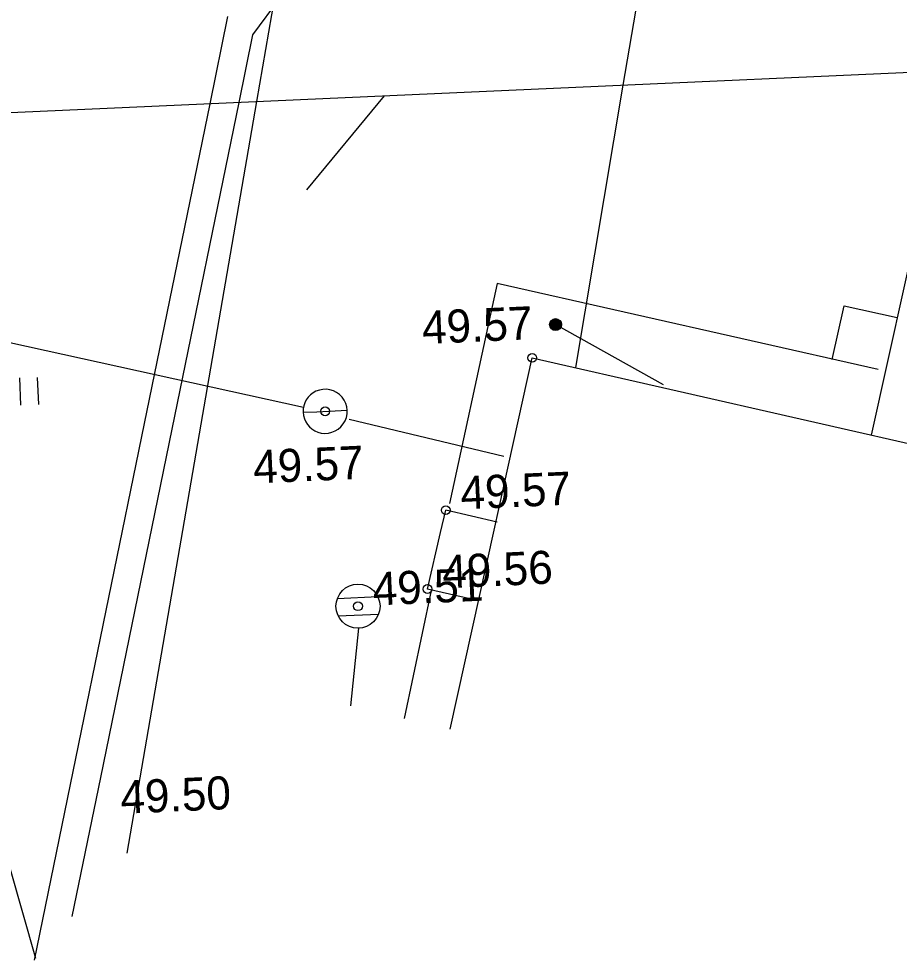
# Model space of a CAD drawing. Extents: x 641382 to 641746, y 6455043 to 6455939.
# Drawn here: x 641611.36 to 641631.32, y 6455702.26 to 6455723.6 of the extents above; entities that cross this region are included whole.
import ezdxf

# ---------------------------------------------------------------- set-up
doc = ezdxf.new("R2010")
doc.units = 0
for name, color, linetype in [('KRUNDIPIIR', 7, 'Continuous'), ('Level 1', 7, 'Continuous'), ('Level 11', 7, 'Continuous'), ('Level 12', 7, 'Continuous'), ('Level 13', 7, 'Continuous'), ('Level 15', 7, 'Continuous'), ('Level 18', 7, 'Continuous'), ('Level 20', 7, 'Continuous'), ('Level 21', 7, 'Continuous'), ('Level 22', 7, 'Continuous'), ('Level 23', 7, 'Continuous'), ('Level 25', 7, 'Continuous'), ('Level 26', 7, 'Continuous'), ('Level 28', 7, 'Continuous'), ('Level 30', 7, 'Continuous'), ('Level 35', 7, 'Continuous'), ('Level 36', 7, 'Continuous'), ('Level 46', 7, 'Continuous'), ('Level 5', 7, 'Continuous'), ('Level 54', 7, 'Continuous'), ('Level 6', 7, 'Continuous'), ('Level 63', 7, 'Continuous'), ('Level 9', 7, 'Continuous'), ('SIDEPOST', 7, 'Continuous'), ('VEEPIIR', 7, 'Continuous')]:
    doc.layers.add(name, color=color, linetype=linetype)

# ---------------------------------------------------------------- blocks, each defined once
blk = doc.blocks.new('KSNOO0')
at = {"layer": 'Level 30'}
blk.add_line((200, 0), (3000, 0), dxfattribs=at)
for radius in [136, 121, 107, 90.2, 74.9, 61.6, 46.8, 34.3, 20.9, 11.2]:
    blk.add_circle((3000, 0), radius, dxfattribs=at)
blk = doc.blocks.new('KHEIN6')
at = {"layer": 'Level 15'}
for p, q in [((0, 620.11), (0, 0)), ((405.61, 608.83), (405.61, 0))]:
    blk.add_line(p, q, dxfattribs=at)
blk = doc.blocks.new('PUNKT9')
at = {"layer": 'Level 12'}
blk.add_circle((0, 0), 100, dxfattribs=at)
blk = doc.blocks.new('VRESK2')
at = {"layer": 'Level 23'}
for p, q in [((-458, 200), (458, 200)), ((-458, -200), (458, -200))]:
    blk.add_line(p, q, dxfattribs=at)
blk.add_circle((0, 0), 500, dxfattribs=at)
blk = doc.blocks.new('KSNOO1')
at = {"layer": 'VEEPIIR'}
blk.add_line((200, 0), (3000, 0), dxfattribs=at)
for radius in [136, 121, 107, 90.2, 74.9, 61.6, 46.8, 34.3, 20.9, 11.2]:
    blk.add_circle((3000, 0), radius, dxfattribs=at)
blk = doc.blocks.new('KHEIN7')
at = {"layer": 'Level 13'}
for p, q in [((0, 620.11), (0, 0)), ((405.61, 608.83), (405.61, 0))]:
    blk.add_line(p, q, dxfattribs=at)
blk = doc.blocks.new('PUNK10')
at = {"layer": 'KRUNDIPIIR'}
blk.add_circle((0, 0), 100, dxfattribs=at)
blk = doc.blocks.new('VRESK3')
at = {"layer": 'SIDEPOST'}
for p, q in [((-458, 200), (458, 200)), ((-458, -200), (458, -200))]:
    blk.add_line(p, q, dxfattribs=at)
blk.add_circle((0, 0), 500, dxfattribs=at)

msp = doc.modelspace()

# ---------------------------------------------------------------- linework, layer by layer
at = {"layer": 'Level 1'}
for p, q in [((641623, 6455715.914), (641623, 6455715.914)), ((641623, 6455715.914), (641623, 6455715.914)), ((641622.136, 6455712.005), (641622.25, 6455712.523)), ((641622.136, 6455712.005), (641622.25, 6455712.523)), ((641621.139, 6455707.497), (641622.136, 6455712.005)), ((641621.139, 6455707.497), (641622.136, 6455712.005))]:
    msp.add_line(p, q, dxfattribs=at)
msp.add_lwpolyline([(641622.25, 6455712.523), (641623, 6455715.914), (641635.485, 6455713.071)], dxfattribs=at)
msp.add_lwpolyline([(641622.25, 6455712.523), (641623, 6455715.914), (641635.485, 6455713.071)], dxfattribs=at)
at = {"layer": 'Level 18'}
for p, q in [((641632.257, 6455721.272), (641630.685, 6455714.164)), ((641632.257, 6455721.272), (641630.685, 6455714.164)), ((641622.054, 6455716.9), (641621.126, 6455712.611)), ((641622.054, 6455716.9), (641621.126, 6455712.611)), ((641629.8, 6455715.876), (641630.069, 6455717.095)), ((641629.8, 6455715.876), (641630.069, 6455717.095)), ((641630.069, 6455717.095), (641631.274, 6455716.828)), ((641630.069, 6455717.095), (641631.274, 6455716.828)), ((641620.921, 6455711.951), (641621.039, 6455712.46)), ((641620.921, 6455711.951), (641621.039, 6455712.46)), ((641621.039, 6455712.46), (641621.039, 6455712.46)), ((641622.201, 6455712.19), (641621.039, 6455712.46)), ((641621.039, 6455712.46), (641621.039, 6455712.46)), ((641622.201, 6455712.19), (641621.039, 6455712.46)), ((641620.624, 6455710.673), (641620.921, 6455711.951)), ((641620.624, 6455710.673), (641620.921, 6455711.951)), ((641620.711, 6455710.641), (641620.098, 6455707.74)), ((641620.711, 6455710.641), (641620.098, 6455707.74)), ((641620.624, 6455710.673), (641620.624, 6455710.673)), ((641621.787, 6455710.403), (641620.624, 6455710.673)), ((641620.624, 6455710.673), (641620.624, 6455710.673)), ((641621.787, 6455710.403), (641620.624, 6455710.673))]:
    msp.add_line(p, q, dxfattribs=at)
msp.add_lwpolyline([(641630.843, 6455715.646), (641622.204, 6455717.595), (641622.054, 6455716.9)], dxfattribs=at)
msp.add_lwpolyline([(641630.843, 6455715.646), (641622.204, 6455717.595), (641622.054, 6455716.9)], dxfattribs=at)
at = {"layer": 'Level 21'}
for p, q in [((641617.805, 6455714.679), (641618.115, 6455714.693)), ((641617.805, 6455714.679), (641618.115, 6455714.693)), ((641618.115, 6455714.693), (641618.803, 6455714.724)), ((641618.115, 6455714.693), (641618.803, 6455714.724))]:
    msp.add_line(p, q, dxfattribs=at)
for start, end in [(250.3208, 114.8098), (250.3208, 114.8098), (114.8098, 250.3208), (114.8098, 250.3208)]:
    msp.add_arc((641618.304, 6455714.701), 0.5, start, end, dxfattribs=at)
at = {"layer": 'Level 22'}
msp.add_line((641618.304, 6455714.701), (641618.304, 6455714.701), dxfattribs=at)
msp.add_line((641618.304, 6455714.701), (641618.304, 6455714.701), dxfattribs=at)
at = {"layer": 'Level 23'}
msp.add_line((641619.048, 6455710.283), (641619.048, 6455710.283), dxfattribs=at)
msp.add_line((641619.048, 6455710.283), (641619.048, 6455710.283), dxfattribs=at)
at = {"layer": 'Level 25'}
msp.add_line((641618.852, 6455714.525), (641622.353, 6455713.683), dxfattribs=at)
msp.add_line((641618.852, 6455714.525), (641622.353, 6455713.683), dxfattribs=at)
msp.add_lwpolyline([(641617.81, 6455714.785), (641603.149, 6455718.011), (641547.719, 6455716.432)], dxfattribs=at)
msp.add_lwpolyline([(641617.81, 6455714.785), (641603.149, 6455718.011), (641547.719, 6455716.432)], dxfattribs=at)
at = {"layer": 'Level 26'}
for p, q in [((641625.447, 6455724.41), (641625.056, 6455722.092)), ((641625.056, 6455722.092), (641623.978, 6455715.691)), ((641625.056, 6455722.092), (641623.978, 6455715.691))]:
    msp.add_line(p, q, dxfattribs=at)
at = {"layer": 'Level 35'}
for p, q in [((641616.757, 6455721.72), (641617.664, 6455726.967)), ((641613.812, 6455704.69), (641616.757, 6455721.72)), ((641613.812, 6455704.69), (641616.757, 6455721.72)), ((641618.889, 6455708.024), (641619.071, 6455709.784)), ((641618.889, 6455708.024), (641619.071, 6455709.784))]:
    msp.add_line(p, q, dxfattribs=at)
at = {"layer": 'Level 36'}
for p, q in [((641616.665, 6455723.231), (641621.475, 6455729.809)), ((641615.693, 6455721.672), (641616.097, 6455723.646)), ((641616.352, 6455721.702), (641616.665, 6455723.231)), ((641614.207, 6455714.427), (641615.693, 6455721.672)), ((641614.207, 6455714.427), (641615.693, 6455721.672)), ((641614.834, 6455714.298), (641616.352, 6455721.702)), ((641614.834, 6455714.298), (641616.352, 6455721.702)), ((641612.589, 6455706.534), (641614.207, 6455714.427)), ((641612.589, 6455706.534), (641614.207, 6455714.427)), ((641613.216, 6455706.405), (641614.834, 6455714.298)), ((641613.216, 6455706.405), (641614.834, 6455714.298)), ((641611.713, 6455702.262), (641612.589, 6455706.534)), ((641611.713, 6455702.262), (641612.589, 6455706.534)), ((641612.569, 6455703.252), (641613.216, 6455706.405)), ((641612.569, 6455703.252), (641613.216, 6455706.405))]:
    msp.add_line(p, q, dxfattribs=at)
at = {"layer": 'Level 46'}
msp.add_lwpolyline([(641716.088, 6455726.17), (641391.532, 6455711.629)], dxfattribs=at)
at = {"layer": 'Level 54'}
msp.add_line((641617.89, 6455719.718), (641619.652, 6455721.85), dxfattribs=at)
at = {"layer": 'Level 9'}
msp.add_line((641611.743, 6455702.296), (641610.603, 6455706.288), dxfattribs=at)
msp.add_line((641611.743, 6455702.296), (641610.603, 6455706.288), dxfattribs=at)

# ---------------------------------------------------------------- block references
at = {"layer": 'Level 11', "xscale": 0.0009994242458242807, "yscale": 0.000999424245824281, "rotation": 2.5653181578468396}
msp.add_blockref('VRESK3', (641619.048, 6455710.283), dxfattribs=at)
at = {"layer": 'Level 12', "xscale": 0.0009994242458242807, "yscale": 0.000999424245824281, "rotation": 2.5653181578468396}
for p in [(641623, 6455715.914), (641618.304, 6455714.701), (641621.039, 6455712.46), (641620.624, 6455710.673), (641619.048, 6455710.283)]:
    msp.add_blockref('PUNKT9', p, dxfattribs=at)
at = {"layer": 'Level 15', "xscale": 0.0009994242458242807, "yscale": 0.000999424245824281, "rotation": 2.5653181578468396}
msp.add_blockref('KHEIN6', (641611.399, 6455714.841), dxfattribs=at)
at = {"layer": 'Level 20', "xscale": 0.0009994242458242807, "yscale": 0.000999424245824281, "rotation": 2.5653181578468396}
msp.add_blockref('KHEIN7', (641611.399, 6455714.841), dxfattribs=at)
at = {"layer": 'Level 23', "xscale": 0.0009994242458242807, "yscale": 0.000999424245824281, "rotation": 2.5653181578468396}
msp.add_blockref('VRESK2', (641619.048, 6455710.283), dxfattribs=at)
at = {"layer": 'Level 28', "xscale": 0.000999424245824281, "yscale": 0.0009994242458242807, "rotation": 150.83367387361815}
msp.add_blockref('KSNOO1', (641626.148, 6455715.204), dxfattribs=at)
at = {"layer": 'Level 30', "xscale": 0.000999424245824281, "yscale": 0.0009994242458242807, "rotation": 150.83367387361815}
msp.add_blockref('KSNOO0', (641626.148, 6455715.204), dxfattribs=at)
at = {"layer": 'Level 6', "xscale": 0.0009994242458242807, "yscale": 0.000999424245824281, "rotation": 2.5653181578468396}
for p in [(641623, 6455715.914), (641618.304, 6455714.701), (641621.039, 6455712.46), (641620.624, 6455710.673), (641619.048, 6455710.283)]:
    msp.add_blockref('PUNK10', p, dxfattribs=at)

# ---------------------------------------------------------------- texts
at = {"layer": 'Level 5'}
for s, p in [('49.57', (641620.515, 6455716.224)), ('49.57', (641620.515, 6455716.224)), ('49.57', (641616.687, 6455713.064)), ('49.57', (641616.687, 6455713.064)), ('49.50', (641613.676, 6455705.577)), ('49.50', (641613.676, 6455705.577))]:
    msp.add_text(s, height=0.7496, rotation=2.5653, dxfattribs=at).set_placement(p)
at = {"layer": 'Level 63'}
for s, p in [('49.57', (641621.388, 6455712.476)), ('49.57', (641621.388, 6455712.476)), ('49.56', (641620.974, 6455710.688)), ('49.56', (641620.974, 6455710.688)), ('49.51', (641619.398, 6455710.298)), ('49.51', (641619.398, 6455710.298))]:
    msp.add_text(s, height=0.7496, rotation=2.5653, dxfattribs=at).set_placement(p)

doc.saveas('drawing.dxf')
